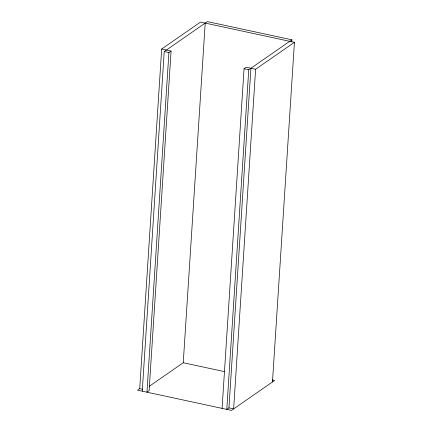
<?xml version="1.0" encoding="UTF-8"?>
<svg xmlns="http://www.w3.org/2000/svg" width="432" height="432" viewBox="0 0 432 432"><rect width="100%" height="100%" fill="white"/><g stroke="black" fill="none" stroke-linecap="round" stroke-linejoin="round"><path stroke-width="0.65" d="M272.284 379.955L274.633 380.462L231.487 410.4L137.565 390.166L139.72 388.665L161.681 49.027L200.513 22.086L294.435 42.32L272.473 381.958M142.258 391.176L164.225 51.538L207.371 21.6L291.897 39.814L291.767 41.828M171.077 51.052L168.917 52.547L146.956 392.186L149.11 390.69L171.077 51.052L161.681 49.027M149.337 386.262L183.249 362.734L205.211 23.096M222.091 408.375L244.058 68.737L246.213 67.241L255.604 69.266L294.435 42.32M291.897 39.814L248.751 69.752L226.789 409.39L228.944 407.889L233.642 408.904L255.604 69.266M228.944 407.889L250.911 68.251M164.225 51.538L168.917 52.547M244.058 68.737L248.751 69.752M183.249 362.734L224.532 371.628M139.72 388.665L142.657 389.302"/></g></svg>
